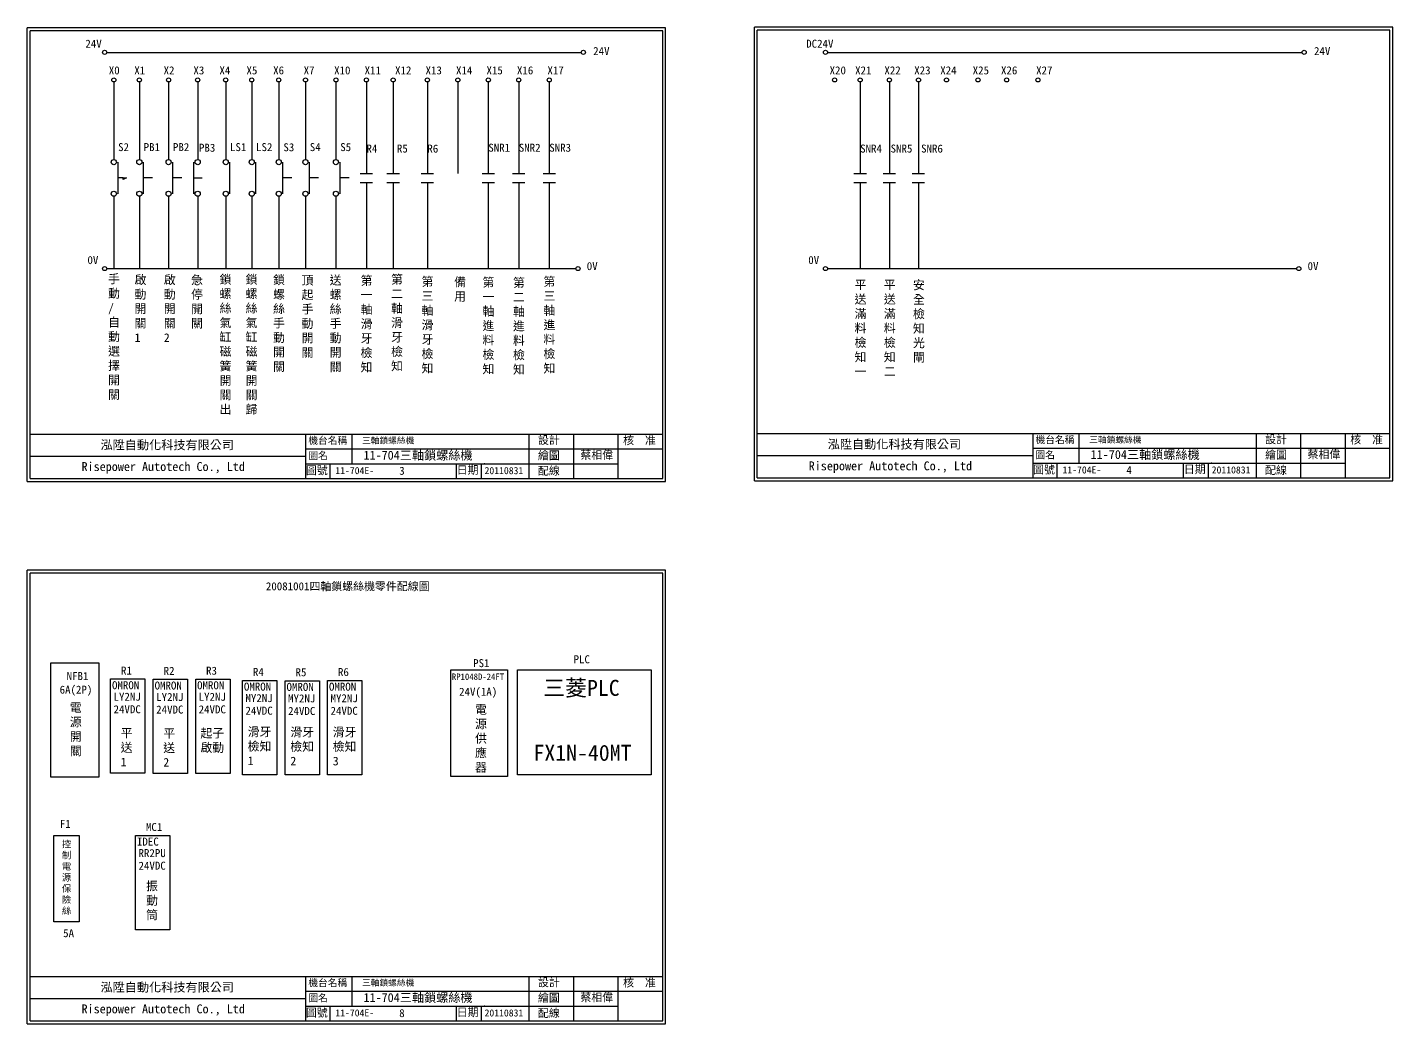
# Model space of a CAD drawing. Extents: x 143 to 1738, y -21 to 428.
# Drawn here: x 797 to 1411, y -20 to 428 of the extents above; entities that cross this region are included whole.
import ezdxf

# ---------------------------------------------------------------- set-up
doc = ezdxf.new("R2010")
doc.units = 0
doc.layers.get('0').update_dxf_attribs({"linetype": 'CONTINUOUS'})
for name, color, linetype in [('圖框層', 7, 'CONTINUOUS'), ('文字層', 4, 'CONTINUOUS'), ('標尺寸層', 3, 'CONTINUOUS')]:
    doc.layers.add(name, color=color, linetype=linetype)
doc.styles.add('CNS', font='romanc.shx', dxfattribs={"bigfont": 'chineset.shx'})
doc.styles.add('STSL', font='KAIU.TTF')

# ---------------------------------------------------------------- blocks, each defined once
blk = doc.blocks.new('門把組立機圖框')
at = {"layer": '圖框層', "color": 7}
for p, q in [((287, 0), (0, 0)), ((0, -203.97), (0, 0)), ((287, -203.97), (287, 0)), ((285.75, -1.25), (1.25, -1.25)), ((1.25, -202.72), (1.25, -1.25)), ((285.75, -202.72), (285.75, -1.25)), ((1.25, -182.72), (111.73, -182.72)), ((111.73, -182.72), (285.75, -182.72)), ((125.28, -202.72), (125.28, -182.72)), ((225.75, -202.72), (225.75, -182.72)), ((245.75, -202.72), (245.75, -182.72)), ((265.75, -202.72), (265.75, -182.72)), ((125.28, -189.39), (285.75, -189.39)), ((125.28, -196.05), (265.75, -196.05)), ((136.15, -202.72), (136.15, -195.97)), ((0, -203.97), (287, -203.97)), ((1.25, -202.72), (285.75, -202.72))]:
    blk.add_line(p, q, dxfattribs=at)
at = {"layer": '圖框層', "color": 4}
blk.add_point((205.54, -196.05), dxfattribs=at)
at = {"layer": '標尺寸層', "color": 7}
for p, q in [((146.05, -196.05), (146.05, -182.72)), ((125.28, -192.72), (1.25, -192.72)), ((192.94, -202.72), (192.94, -196.05)), ((204.21, -202.72), (204.21, -196.05))]:
    blk.add_line(p, q, dxfattribs=at)
at = {"insert": (151.17, -190.21), "char_height": 4, "width": 64.1299, "attachment_point": 1, "style": 'CNS'}
blk.add_mtext('{\\fDFKai-SB|b0|i0|c136|p65;\\C4;11-704三軸鎖螺絲機}', dxfattribs=at)
at = {"layer": '圖框層', "color": 4, "style": 'STSL'}
for s, height, p in [('三軸鎖螺絲機', 2.8, (150.53, -186.93)), ('設計', 3.6, (229.63, -187.18)), ('核  准', 3.6, (267.92, -187.32)), ('泓陞自動化科技有限公司', 4, (32.94, -189.53)), ('繪圖', 3.6, (229.63, -194.09)), ('Risepower Autotech Co., Ltd', 4, (24.38, -199.3)), ('圖號', 3.6, (125.28, -200.81)), ('11-704E-', 3.2, (138.52, -200.71)), ('日期', 3.6, (193.07, -200.64)), ('配線', 3.6, (229.63, -201))]:
    blk.add_text(s, height=height, dxfattribs=at).set_placement(p)
at = {"layer": '文字層', "color": 4, "style": 'STSL'}
for s, height, p in [('機台名稱', 3.2, (126.4, -187.16)), ('圖名', 3.2, (126.4, -193.96)), ('蔡相偉', 3.6, (248.72, -193.89)), ('20110831', 3.2, (205.62, -200.72))]:
    blk.add_text(s, height=height, dxfattribs=at).set_placement(p)

msp = doc.modelspace()

# ---------------------------------------------------------------- hatches: boundary and pattern name
at = {"layer": '標尺寸層'}
msp.add_hatch(color=7, dxfattribs=at).paths.add_polyline_path([(839.69, 359.52), (839.69, 360.24), (841.22, 360.24)])

# ---------------------------------------------------------------- linework, layer by layer
for points in [[(834.07, 134.85), (849.51, 134.85), (849.51, 92.42), (834.07, 92.42)], [(853.23, 134.72), (868.68, 134.72), (868.68, 92.29), (853.23, 92.29)], [(872.33, 134.8), (887.77, 134.8), (887.77, 92.38), (872.33, 92.38)], [(893.39, 134.22), (908.83, 134.22), (908.83, 91.8), (893.39, 91.8)], [(912.55, 134.09), (927.99, 134.09), (927.99, 91.67), (912.55, 91.67)], [(931.64, 134.18), (947.08, 134.18), (947.08, 91.75), (931.64, 91.75)], [(845.29, 64.49), (860.73, 64.49), (860.73, 22.07), (845.29, 22.07)]]:
    msp.add_lwpolyline(points, close=True)
at = {"layer": '標尺寸層', "color": 7}
for p, q in [((832.31, 416.74), (1045.74, 416.74)), ((1156.45, 416.74), (1369.88, 416.74)), ((835.51, 403.43), (835.51, 368.51)), ((846.99, 403.43), (846.99, 368.51)), ((860.16, 403.43), (860.16, 368.51)), ((873.23, 403.43), (873.23, 368.51)), ((885.83, 403.43), (885.83, 368.51)), ((897.53, 403.43), (897.53, 368.51)), ((909.68, 403.43), (909.68, 368.51)), ((921.7, 403.43), (921.7, 368.51)), ((921.7, 403.43), (921.7, 368.51)), ((935.4, 403.43), (935.4, 368.51)), ((935.4, 403.43), (935.4, 368.51)), ((949.11, 403.43), (949.11, 362.23)), ((961.14, 403.43), (961.14, 362.23)), ((976.52, 403.43), (976.52, 362.23)), ((990.22, 403.43), (990.22, 362.23)), ((1003.92, 403.43), (1003.92, 362.23)), ((1017.62, 403.43), (1017.62, 362.23)), ((1031.32, 403.43), (1031.32, 362.23)), ((1171.13, 403.43), (1171.13, 362.23)), ((1184.3, 403.43), (1184.3, 362.23)), ((1197.34, 403.43), (1197.34, 362.23)), ((837.36, 367.36), (837.36, 353.13)), ((848.84, 353.13), (848.84, 367.36)), ((862.01, 353.13), (862.01, 367.36)), ((871.39, 367.36), (871.39, 353.13)), ((887.68, 353.13), (887.68, 367.36)), ((899.38, 353.13), (899.38, 367.36)), ((911.53, 353.13), (911.53, 367.36)), ((923.55, 353.13), (923.55, 367.36)), ((937.26, 353.13), (937.26, 367.36)), ((839.69, 360.24), (837.36, 360.24)), ((839.69, 360.24), (841.22, 360.24)), ((841.22, 360.24), (839.69, 359.52)), ((839.69, 359.52), (839.69, 360.24)), ((852.92, 360.24), (848.84, 360.24)), ((866.09, 360.24), (862.01, 360.24)), ((871.39, 360.24), (875.25, 360.24)), ((915.61, 360.24), (911.53, 360.24)), ((927.63, 360.24), (923.55, 360.24)), ((941.34, 360.24), (937.26, 360.24)), ((946.32, 362.23), (951.89, 362.23)), ((946.32, 358.25), (951.89, 358.25)), ((949.11, 358.25), (949.11, 319.47)), ((958.35, 362.23), (963.92, 362.23)), ((958.35, 358.25), (963.92, 358.25)), ((961.14, 358.25), (961.14, 319.47)), ((973.73, 362.23), (979.3, 362.23)), ((973.73, 358.25), (979.3, 358.25)), ((976.52, 358.25), (976.52, 319.47)), ((1001.14, 362.23), (1006.71, 362.23)), ((1001.14, 358.25), (1006.71, 358.25)), ((1003.92, 358.25), (1003.92, 319.47)), ((1014.84, 362.23), (1020.41, 362.23)), ((1014.84, 358.25), (1020.41, 358.25)), ((1017.62, 358.25), (1017.62, 319.47)), ((1028.54, 362.23), (1034.11, 362.23)), ((1028.54, 358.25), (1034.11, 358.25)), ((1031.32, 358.25), (1031.32, 319.47)), ((1168.35, 362.23), (1173.92, 362.23)), ((1168.35, 358.25), (1173.92, 358.25)), ((1171.13, 358.25), (1171.13, 319.47)), ((1181.52, 362.23), (1187.08, 362.23)), ((1181.52, 358.25), (1187.08, 358.25)), ((1184.3, 358.25), (1184.3, 319.47)), ((1194.56, 362.23), (1200.13, 362.23)), ((1194.56, 358.25), (1200.13, 358.25)), ((1197.34, 358.25), (1197.34, 319.47)), ((835.51, 351.97), (835.51, 319.47)), ((846.99, 351.97), (846.99, 319.47)), ((860.16, 351.97), (860.16, 319.47)), ((873.23, 351.97), (873.23, 319.47)), ((885.83, 351.97), (885.83, 319.47)), ((897.53, 351.97), (897.53, 319.47)), ((909.68, 351.97), (909.68, 319.47)), ((921.7, 351.97), (921.7, 319.47)), ((935.4, 351.97), (935.4, 319.47)), ((832.51, 319.47), (1043.34, 319.47)), ((1156.66, 319.47), (1367.49, 319.47))]:
    msp.add_line(p, q, dxfattribs=at)
for points in [[(807.25, 142.16), (828.74, 142.16), (828.74, 90.64), (807.25, 90.64)], [(987.1, 139), (1012.52, 139), (1012.52, 91.03), (987.1, 91.03)], [(1017.1, 139), (1077.13, 139), (1077.13, 91.73), (1017.1, 91.73)], [(808.61, 64.45), (819.91, 64.45), (819.91, 25.65), (808.61, 25.65)]]:
    msp.add_lwpolyline(points, close=True, dxfattribs=at)
for centre, radius in [((831.39, 416.74), 0.92), ((1046.66, 416.74), 0.92), ((1155.53, 416.74), 0.92), ((1370.8, 416.74), 0.92), ((835.51, 404.35), 0.92), ((846.99, 404.35), 0.92), ((860.16, 404.35), 0.92), ((860.16, 404.35), 0.92), ((873.23, 404.35), 0.92), ((885.83, 404.35), 0.92), ((897.53, 404.35), 0.92), ((909.68, 404.35), 0.92), ((921.7, 404.35), 0.92), ((935.4, 404.35), 0.92), ((949.11, 404.35), 0.92), ((961.14, 404.35), 0.92), ((976.52, 404.35), 0.92), ((990.22, 404.35), 0.92), ((1003.92, 404.35), 0.92), ((1017.62, 404.35), 0.92), ((1031.32, 404.35), 0.92), ((1159.65, 404.35), 0.92), ((1171.13, 404.35), 0.92), ((1184.3, 404.35), 0.92), ((1184.3, 404.35), 0.92), ((1197.37, 404.35), 0.92), ((1209.97, 404.35), 0.92), ((1224.12, 404.35), 0.92), ((1236.97, 404.35), 0.92), ((1251.08, 404.35), 0.92), ((835.51, 367.36), 1.15), ((846.99, 367.36), 1.15), ((860.16, 367.36), 1.15), ((873.23, 367.36), 1.15), ((885.83, 367.36), 1.15), ((897.53, 367.36), 1.15), ((909.68, 367.36), 1.15), ((921.7, 367.36), 1.15), ((935.4, 367.36), 1.15), ((835.51, 353.13), 1.15), ((846.99, 353.13), 1.15), ((860.16, 353.13), 1.15), ((873.23, 353.13), 1.15), ((885.83, 353.13), 1.15), ((897.53, 353.13), 1.15), ((909.68, 353.13), 1.15), ((921.7, 353.13), 1.15), ((935.4, 353.13), 1.15), ((831.39, 319.47), 0.92), ((1044.26, 319.47), 0.92), ((1155.53, 319.47), 0.92), ((1368.41, 319.47), 0.92)]:
    msp.add_circle(centre, radius, dxfattribs=at)

# ---------------------------------------------------------------- block references
at = {"color": 7}
for p in [(796.61, 427.71), (1123.61, 428.02), (796.61, 183.74)]:
    msp.add_blockref('門把組立機圖框', p, dxfattribs=at)

# ---------------------------------------------------------------- texts
at = {"char_height": 3.6, "width": 7.3862, "attachment_point": 1, "style": 'CNS'}
for s, insert in [('{\\fDFKai-SB|b0|i0|c136|p65;\\C4;3}', (963.86, 230.31)), ('{\\fDFKai-SB|b0|i0|c136|p65;\\C4;4}', (1290.86, 230.62)), ('{\\fDFKai-SB|b0|i0|c136|p65;\\C4;8}', (963.86, -13.66))]:
    msp.add_mtext(s, dxfattribs=dict(at, insert=insert))
at = {"layer": '圖框層', "color": 4, "style": 'STSL'}
for s, height, p in [('24V', 3.6, (822.73, 418.84)), ('24V', 3.6, (1051.09, 415.55)), ('DC24V', 3.6, (1146.87, 418.84)), ('24V', 3.6, (1375.23, 415.55)), ('X0', 3.6, (833.25, 406.85)), ('X1', 3.6, (844.73, 406.85)), ('X2', 3.6, (857.9, 406.85)), ('X3', 3.6, (871.3, 406.85)), ('X4', 3.6, (883.01, 406.85)), ('X5', 3.6, (895.16, 406.85)), ('X6', 3.6, (907.17, 406.85)), ('X7', 3.6, (920.88, 406.85)), ('X10', 3.6, (934.58, 406.85)), ('X11', 3.6, (948.29, 406.85)), ('X12', 3.6, (961.99, 406.85)), ('X13', 3.6, (975.7, 406.85)), ('X14', 3.6, (989.4, 406.85)), ('X15', 3.6, (1003.1, 406.85)), ('X16', 3.6, (1016.8, 406.85)), ('X17', 3.6, (1030.5, 406.85)), ('X20', 3.6, (1157.39, 406.85)), ('X21', 3.6, (1168.87, 406.85)), ('X22', 3.6, (1182.04, 406.85)), ('X23', 3.6, (1195.45, 406.85)), ('X24', 3.6, (1207.15, 406.85)), ('X25', 3.6, (1221.74, 406.85)), ('X26', 3.6, (1234.47, 406.85)), ('X27', 3.6, (1250.26, 406.85)), ('S2', 3.6, (837.45, 372.32)), ('PB1', 3.6, (848.94, 372.32)), ('PB2', 3.6, (862.1, 372.32)), ('PB3', 3.6, (873.81, 372.04)), ('LS1', 3.6, (887.77, 372.32)), ('LS2', 3.6, (899.48, 372.32)), ('S3', 3.6, (911.77, 372.25)), ('S4', 3.6, (923.65, 372.32)), ('S5', 3.6, (937.35, 372.32)), ('R4', 3.6, (949.11, 371.66)), ('R5', 3.6, (962.81, 371.66)), ('R6', 3.6, (976.51, 371.66)), ('SNR1', 3.6, (1003.92, 372.05)), ('SNR2', 3.6, (1017.63, 372.05)), ('SNR3', 3.6, (1031.33, 372.05)), ('SNR4', 3.6, (1171.13, 371.66)), ('SNR5', 3.6, (1184.83, 371.66)), ('SNR6', 3.6, (1198.54, 371.66)), ('0V', 3.6, (823.66, 321.51)), ('0V', 3.6, (1048.19, 318.78)), ('0V', 3.6, (1147.8, 321.51)), ('0V', 3.6, (1372.34, 318.78)), ('20081001四軸鎖螺絲機零件配線圖', 3.6, (903.9, 174.75)), ('PS1', 3.6, (997.1, 140.18)), ('PLC', 3.6, (1042.26, 141.92)), ('NFB1', 3.6, (814.3, 134.36)), ('R1', 3.6, (838.75, 136.83)), ('R2', 3.6, (857.91, 136.7)), ('R3', 3.6, (877, 136.78)), ('R4', 3.6, (898.07, 136.2)), ('R5', 3.6, (917.23, 136.07)), ('R6', 3.6, (936.32, 136.16)), ('RP1048D-24FT', 2.88, (987.53, 134.44)), ('三菱PLC', 7.2, (1028.64, 127.25)), ('6A(2P)', 3.6, (811.15, 128.25)), ('OMRON', 3.6, (834.7, 130.24)), ('OMRON', 3.6, (853.86, 130.11)), ('OMRON', 3.6, (872.96, 130.2)), ('OMRON', 3.6, (894.02, 129.62)), ('OMRON', 3.6, (913.18, 129.49)), ('OMRON', 3.6, (932.27, 129.57)), ('24V(1A)', 3.6, (990.78, 127.32)), ('24VDC', 3.6, (835.4, 119.42)), ('LY2NJ', 3.6, (835.4, 125.08)), ('24VDC', 3.6, (854.57, 119.29)), ('LY2NJ', 3.6, (854.57, 124.95)), ('24VDC', 3.6, (873.66, 119.37)), ('LY2NJ', 3.6, (873.66, 125.04)), ('MY2NJ', 3.6, (894.72, 124.45)), ('MY2NJ', 3.6, (913.88, 124.32)), ('MY2NJ', 3.6, (932.98, 124.41)), ('24VDC', 3.6, (894.72, 118.79)), ('24VDC', 3.6, (913.88, 118.66)), ('24VDC', 3.6, (932.98, 118.74)), ('FX1N-40MT', 7.2, (1024.23, 98.04)), ('F1', 3.6, (811.22, 67.87)), ('MC1', 3.6, (849.97, 66.47)), ('IDEC', 3.6, (845.92, 59.89)), ('RR2PU', 3.6, (846.63, 54.72)), ('24VDC', 3.6, (846.63, 49.06))]:
    msp.add_text(s, height=height, dxfattribs=at).set_placement(p)
at = {"layer": '圖框層', "style": 'STSL'}
msp.add_text('5A', height=3.6, dxfattribs=at).set_placement((812.74, 18.69))
at = {"layer": '標尺寸層', "color": 7, "attachment_point": 1, "style": 'CNS'}
for s, insert, char_height, width in [('{\\fDFKai-SB|b0|i0|c136|p65;手動\\P/\\P自動選擇開關}', (832.94, 316.75), 3.9, 4.9608), ('{\\fDFKai-SB|b0|i0|c136|p65;啟動開關\\P1}', (844.83, 316.34), 3.9, 4.9608), ('{\\fDFKai-SB|b0|i0|c136|p65;啟動開關\\P2}', (858, 316.34), 3.9, 4.9608), ('{\\fDFKai-SB|b0|i0|c136|p65;急停開關}', (870.28, 316.28), 3.9, 4.9608), ('{\\fDFKai-SB|b0|i0|c136|p65;鎖螺絲氣缸磁簧開關出}', (883.08, 316.57), 3.9, 4.9103), ('{\\fDFKai-SB|b0|i0|c136|p65;鎖螺絲氣缸磁簧開關歸}', (894.79, 316.57), 3.9, 4.9103), ('{\\fDFKai-SB|b0|i0|c136|p65;鎖螺絲手動\\P開關}', (907.13, 316.34), 3.9, 4.9608), ('{\\fDFKai-SB|b0|i0|c136|p65;頂起\\P手動\\P開關}', (919.96, 316.16), 3.9, 4.9608), ('{\\fDFKai-SB|b0|i0|c136|p65;送螺絲手動\\P開關}', (932.58, 316.2), 3.9, 1.9086), ('{\\fDFKai-SB|b0|i0|c136|p65;第一軸滑牙檢知}', (946.5, 316.02), 3.9, 5.4644), ('{\\fDFKai-SB|b0|i0|c136|p65;第二軸滑牙檢知}', (960.2, 316.53), 3.9, 1.9126), ('{\\fDFKai-SB|b0|i0|c136|p65;第三軸滑牙檢知}', (973.91, 315.56), 3.9, 6.4004), ('{\\fDFKai-SB|b0|i0|c136|p65;備用}', (988.55, 315.38), 3.9, 3.1402), ('{\\fDFKai-SB|b0|i0|c136|p65;第一軸進料檢知}', (1001.31, 315.22), 3.9, 6.2346), ('{\\fDFKai-SB|b0|i0|c136|p65;第二軸進料檢知}', (1015.01, 315.06), 3.9, 6.8233), ('{\\fDFKai-SB|b0|i0|c136|p65;第三軸進料檢知}', (1028.72, 315.56), 3.9, 6.4004), ('{\\fDFKai-SB|b0|i0|c136|p65;平送滿料檢知一}', (1168.64, 314.12), 3.9, 4.1294), ('{\\fDFKai-SB|b0|i0|c136|p65;平送滿料檢知二}', (1181.8, 314.12), 3.9, 4.1294), ('{\\fDFKai-SB|b0|i0|c136|p65;安全檢知光閘}', (1194.88, 314), 3.9, 4.2968), ('{\\fDFKai-SB|b0|i0|c136|p65;電源開關}', (815.74, 123.91), 3.9, 4.9608), ('{\\fDFKai-SB|b0|i0|c136|p65;電源供應器}', (997.96, 123.06), 3.9, 4.9608), ('{\\fDFKai-SB|b0|i0|c136|p65;平送\\P1}', (838.6, 112.45), 3.9, 4.9608), ('{\\fDFKai-SB|b0|i0|c136|p65;平送\\P2}', (857.76, 112.32), 3.9, 4.9608), ('{\\fDFKai-SB|b0|i0|c136|p65;起子\\P啟動}', (874.48, 112.41), 3.9, 26.911), ('{\\fDFKai-SB|b0|i0|c136|p65;滑牙\\P檢知\\P1}', (895.73, 113.01), 3.9, 34.3474), ('{\\fDFKai-SB|b0|i0|c136|p65;滑牙\\P檢知\\P2}', (914.89, 112.88), 3.9, 34.3474), ('{\\fDFKai-SB|b0|i0|c136|p65;滑牙\\P檢知\\P3}', (933.98, 112.88), 3.9, 34.3474), ('{\\fDFKai-SB|b0|i0|c136|p65;控制電源保險絲}', (812.17, 62.07), 3, 4.8632), ('{\\fDFKai-SB|b0|i0|c136|p65;振動筒}', (850.04, 43.64), 3.9, 1.886)]:
    msp.add_mtext(s, dxfattribs=dict(at, insert=insert, char_height=char_height, width=width))

doc.saveas('drawing.dxf')
